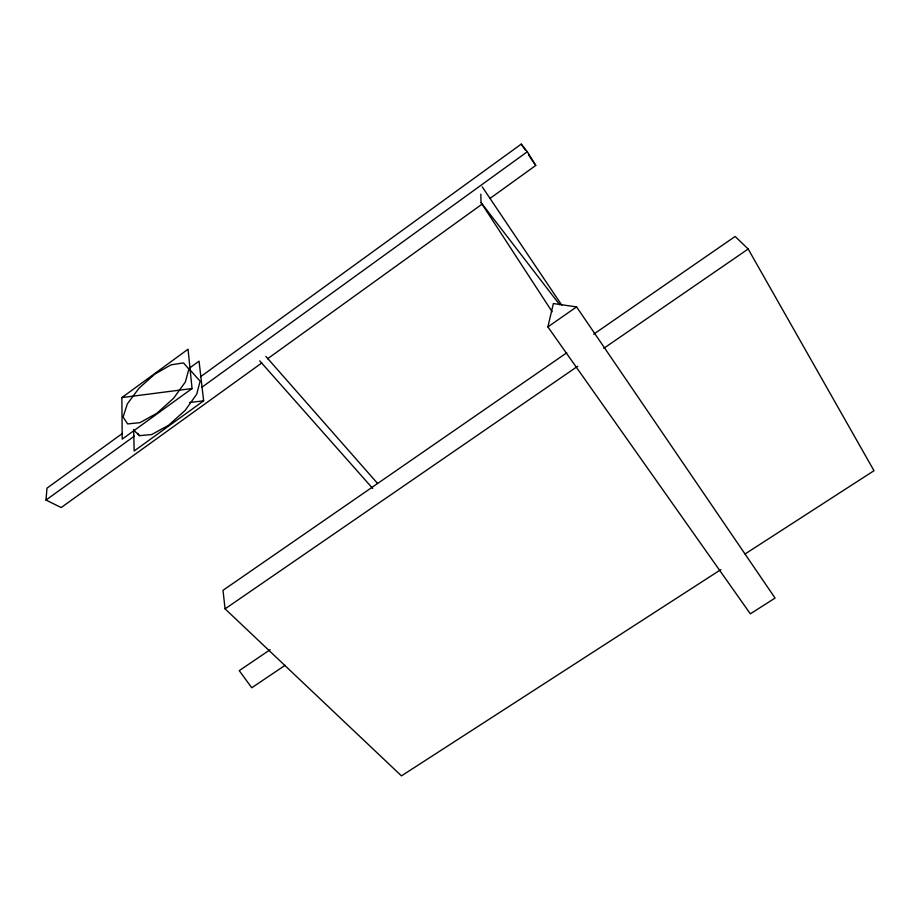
<?xml version="1.0" encoding="UTF-8"?>
<svg xmlns="http://www.w3.org/2000/svg" width="920" height="920" viewBox="0 0 920 920"><rect width="100%" height="100%" fill="white"/><g stroke="black" fill="none" stroke-linecap="round" stroke-linejoin="round"><path stroke-width="1.38" d="M261.74 362.986L61.203 507.553L46 500.066L46.966 488.163L122.521 433.354M547.883 326.899L553.357 303.554L576.587 306.912L775.065 598.081L750.341 613.835L547.883 326.899L576.587 306.912M121.877 397.589L188.048 349.209L192.061 388.527L122.199 439.139L121.877 397.589L192.061 388.527M188.657 368.724L199.053 361.157L203.63 400.844L134.148 450.984L133.676 430.031M200.399 376.855L521.214 144.118L527.344 151.719L535.739 165.473L490.268 198.248M46 500.066L134.366 436.126M201.802 387.32L527.344 151.719M267.57 358.777L482.103 204.136M566.754 352.797L222.985 590.33L225.078 608.856L401.453 775.882L720.9 569.583M593.688 334.19L735.126 236.463L748.167 248.998L874 470.706L745.016 554.012M225.078 608.856L577.748 366.229M603.784 348.323L748.167 248.998M270.192 649.681L239.257 670.634L251.758 687.769L285.085 665.321M189.554 402.5L203.63 400.844M133.48 429.801L139.334 435.666L151.719 434.527L168.602 425.258L185.184 410.366L196.73 394.151L200.111 381.179L190.026 369.897M259.75 360.87L372.68 488.428M265.88 356.442L377.51 483.368M480.838 194.189L481.01 202.526L559.67 304.704M521.214 144.118L525.251 150.052M528.471 154.79L535.739 165.473M482.229 186.829L561.74 305.129M137.781 433.308L139.334 435.666M481.01 202.526L552.138 311.776M188.876 369.104L185.334 382.018L173.604 398.256L156.894 413.229L139.966 422.648L127.627 423.924L123.107 416.978L127.328 403.926L138.909 388.309L154.813 374.106L171.062 364.826L183.54 362.917L188.876 369.104"/></g></svg>
